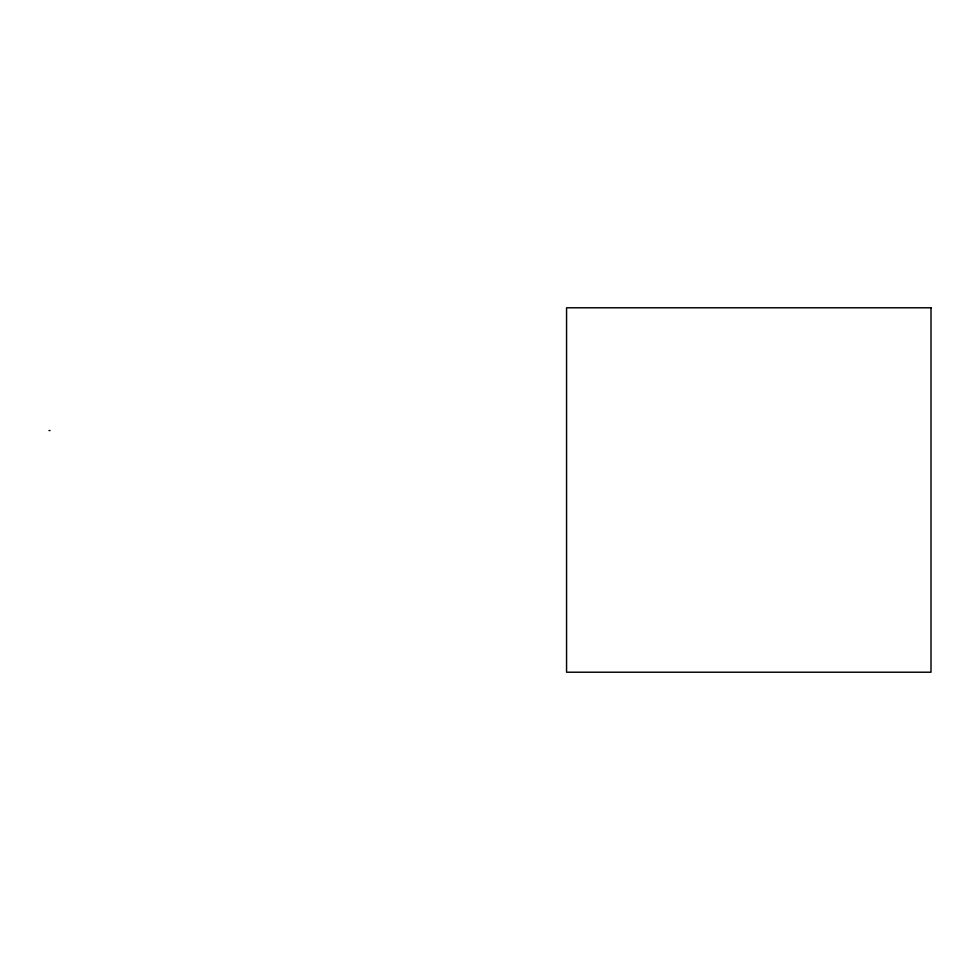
<?xml version="1.0" encoding="UTF-8"?>
<svg xmlns="http://www.w3.org/2000/svg" width="980" height="980" viewBox="0 0 980 980"><rect width="100%" height="100%" fill="white"/><g stroke="black" fill="none" stroke-linecap="round" stroke-linejoin="round"><path stroke-width="1.47" d="M49 430.538L50.005 430.538M931 307.781L566.562 307.781L566.562 672.219L931 672.219L931 307.781"/></g></svg>
